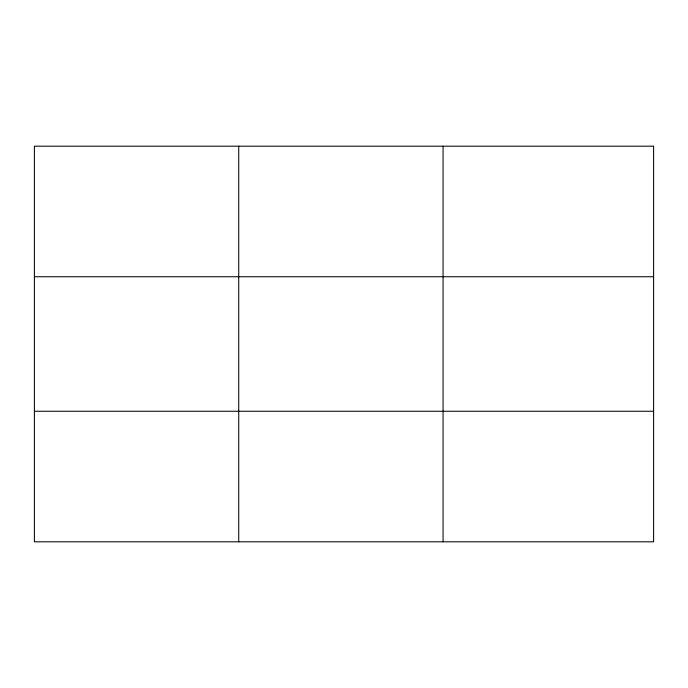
<?xml version="1.0" encoding="UTF-8"?>
<svg xmlns="http://www.w3.org/2000/svg" width="688" height="688" viewBox="0 0 688 688"><rect width="100%" height="100%" fill="white"/><g stroke="black" fill="none" stroke-linecap="round" stroke-linejoin="round"><path stroke-width="1.03" d="M238.736 146.191L238.736 541.809M443.072 146.191L443.072 541.809M34.4 276.748L653.6 276.748M34.4 411.252L653.6 411.252M653.6 146.191L653.6 541.809L34.4 541.809L34.4 146.191L653.6 146.191"/></g></svg>
